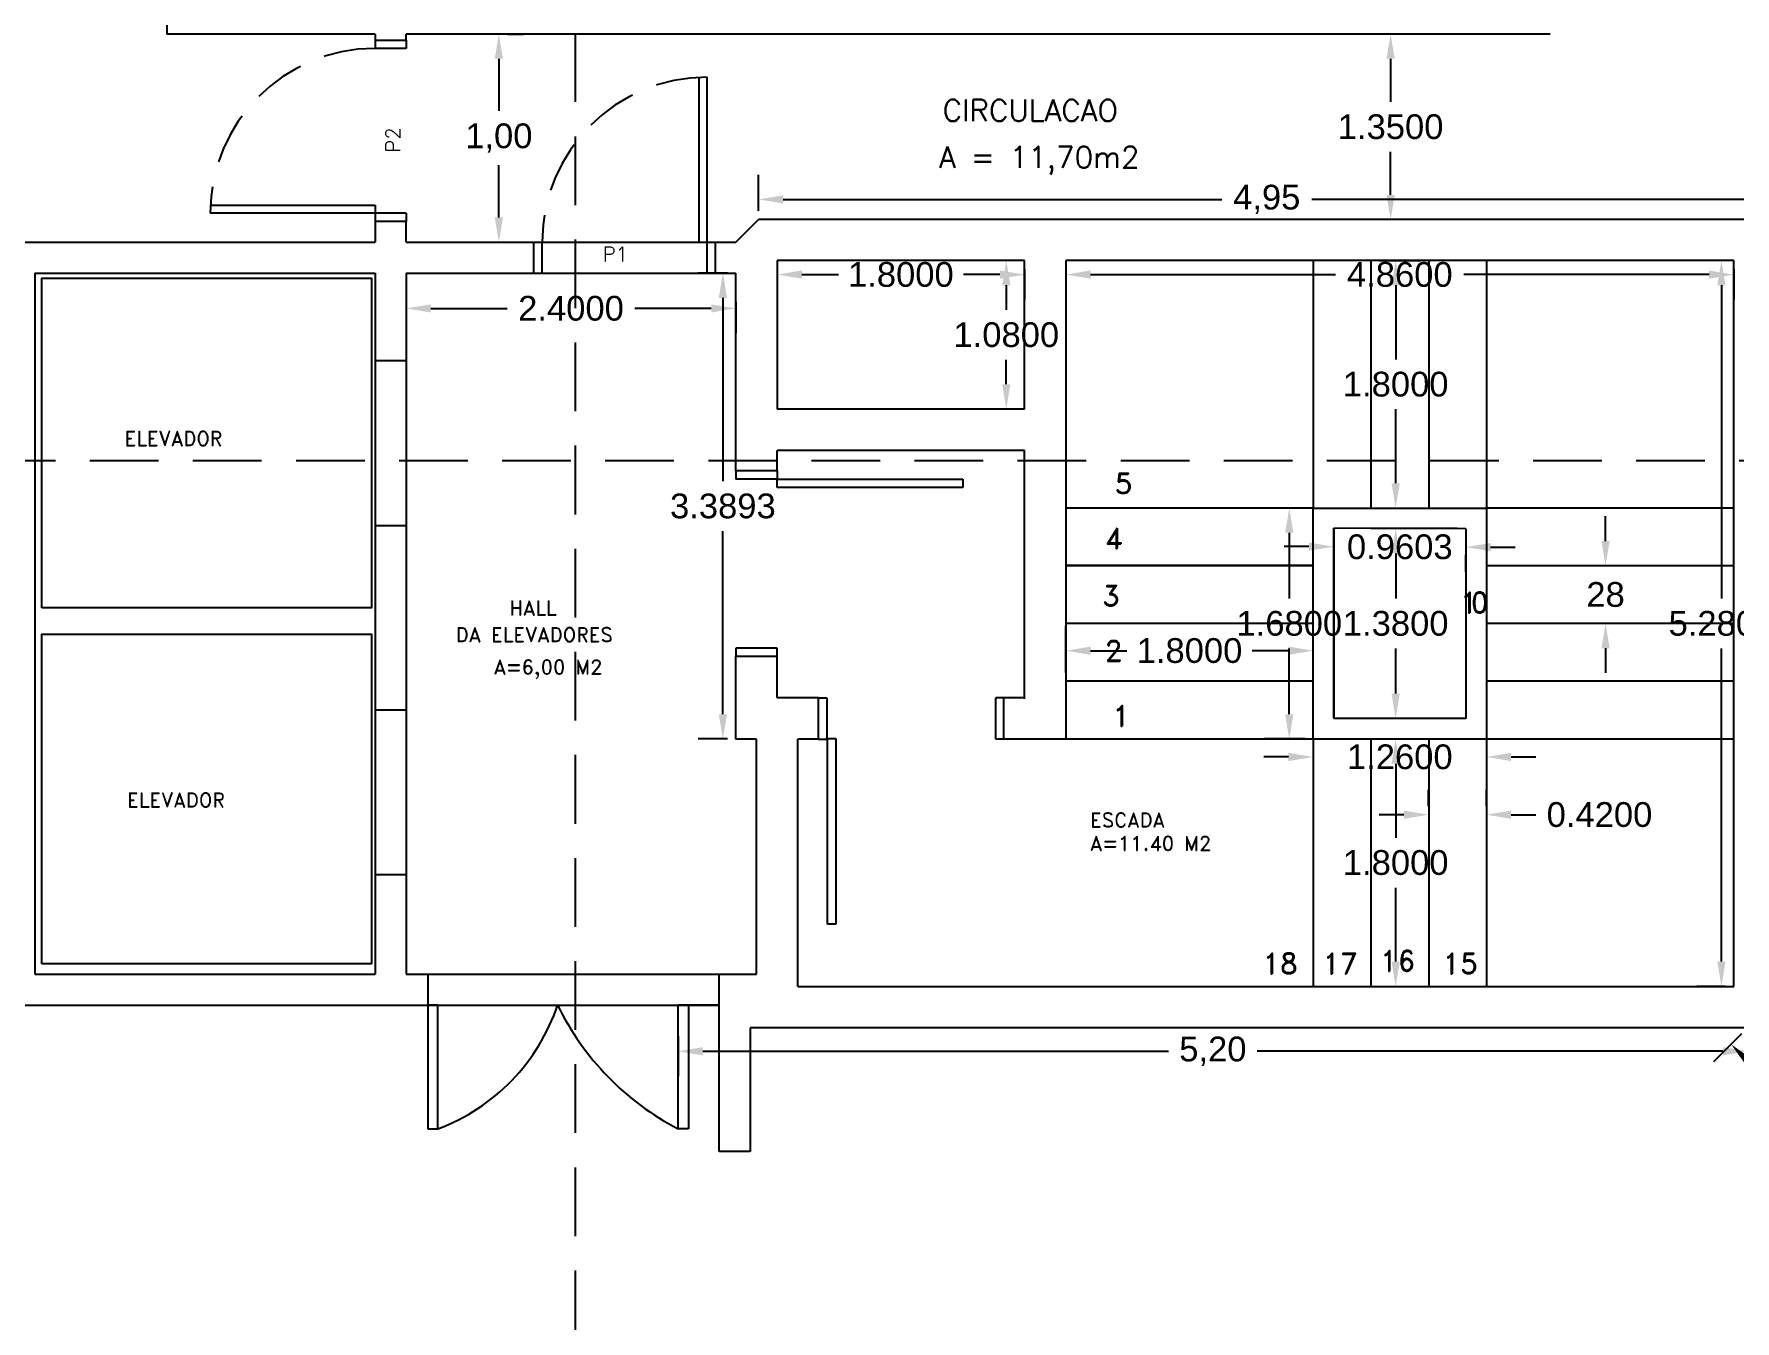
# Model space of a CAD drawing. Header units: millimetres. Extents: x 2200 to 2403, y 2380 to 2511.
# Drawn here: x 2278.06 to 2290.43, y 2395.74 to 2405.1 of the extents above; entities that cross this region are included whole.
import ezdxf

# ---------------------------------------------------------------- set-up
doc = ezdxf.new("R2010")
doc.units = ezdxf.units.MM
doc.linetypes.add('DASHED', pattern=[0.75, 0.5, -0.25])
doc.linetypes.add('HIDDEN', pattern=[0.375, 0.25, -0.125])
doc.layers.add('ABERTURAS', color=1, linetype='Continuous')
doc.layers.add('CORTE', color=7, linetype='Continuous')
doc.styles.add('ROMAND', font='romand', dxfattribs={"height": 0.1})
doc.styles.add('ROMANS', font='ROMANS.shx', dxfattribs={"height": 0.07})
doc.styles.get("Standard").update_dxf_attribs({"font": 'arial.ttf'})
doc.dimstyles.get("Standard").update_dxf_attribs({"dimtxt": 0.18, "dimasz": 0.18, "dimexe": 0.18, "dimexo": 0.0625, "dimgap": 0.09, "dimtad": 0, "dimtih": 1, "dimtoh": 1, "dimdec": 4, "dimzin": 0, "dimdsep": 46, "dimtxsty": 'Standard', "dimcen": 0.09, "dimadec": 0, "dimazin": 0, "dimtfac": 1, "dimtdec": 4, "dimtofl": 0, "dimtmove": 0, "dimatfit": 3, "dimfxl": 1, "dimtolj": 1, "dimtzin": 0, "dimarcsym": 0})

# ---------------------------------------------------------------- blocks, each defined once
blk = doc.blocks.new('*D660')
at = {"color": 0, "lineweight": -2, "transparency": 16777216}
for p, q in [((2280.766, 2403.152), (2280.766, 2402.923)), ((2280.946, 2403.103), (2281.501, 2403.103)), ((2282.986, 2403.103), (2282.431, 2403.103)), ((2283.166, 2403.152), (2283.166, 2402.923))]:
    blk.add_line(p, q, dxfattribs=at)
at = {"color": 0, "transparency": 16777216}
for points in [[(2280.946, 2403.133), (2280.946, 2403.073), (2280.766, 2403.103)], [(2282.986, 2403.133), (2282.986, 2403.073), (2283.166, 2403.103)]]:
    blk.add_solid(points, dxfattribs=at)
at = {"layer": 'DEFPOINTS', "color": 0, "transparency": 16777216}
for p in [(2280.766, 2403.214), (2283.166, 2403.214), (2283.166, 2403.103)]:
    blk.add_point(p, dxfattribs=at)
at = {"color": 0, "transparency": 16777216, "insert": (2281.966, 2403.103), "char_height": 0.18, "attachment_point": 5}
blk.add_mtext('\\A1;2.4000', dxfattribs=at)
blk = doc.blocks.new('P80E')
at = {"color": 1}
for p, q in [((0, 0.88), (0, 0.84)), ((0.15, 0.84), (0, 0.84)), ((0.15, 0.88), (0.15, 0.84)), ((-0.8, 0.08), (0, 0.08)), ((0, 0.04), (-0.8, 0.04)), ((0, 0.08), (0, 0.04)), ((0, 0.04), (0, 0)), ((0.15, 0.04), (0, 0.04)), ((0.15, 0.04), (0.15, 0))]:
    blk.add_line(p, q, dxfattribs=at)
at = {"color": 1, "linetype": 'HIDDEN'}
blk.add_arc((0, 0.04), 0.8, 90.12525, 180, dxfattribs=at)
blk = doc.blocks.new('*D678')
at = {"color": 0, "lineweight": -2, "transparency": 16777216}
for p, q in [((2281.503, 2405.099), (2281.621, 2405.099)), ((2281.441, 2404.919), (2281.441, 2404.54)), ((2281.441, 2403.765), (2281.441, 2404.144)), ((2281.503, 2403.585), (2281.621, 2403.585))]:
    blk.add_line(p, q, dxfattribs=at)
at = {"color": 0, "transparency": 16777216}
for points in [[(2281.411, 2404.919), (2281.471, 2404.919), (2281.441, 2405.099)], [(2281.411, 2403.765), (2281.471, 2403.765), (2281.441, 2403.585)]]:
    blk.add_solid(points, dxfattribs=at)
at = {"layer": 'DEFPOINTS', "color": 0, "transparency": 16777216}
for p in [(2281.441, 2405.099), (2281.441, 2405.099), (2281.441, 2403.585)]:
    blk.add_point(p, dxfattribs=at)
at = {"color": 0, "transparency": 16777216, "insert": (2281.441, 2404.342), "char_height": 0.18, "attachment_point": 5}
blk.add_mtext('\\A1;1,00', dxfattribs=at)
blk = doc.blocks.new('*D690')
at = {"color": 0, "lineweight": -2, "transparency": 16777216}
for p, q in [((2282.745, 2397.808), (2282.745, 2397.519)), ((2290.527, 2397.808), (2290.527, 2397.519)), ((2282.925, 2397.699), (2286.312, 2397.699)), ((2290.347, 2397.699), (2286.959, 2397.699))]:
    blk.add_line(p, q, dxfattribs=at)
at = {"color": 0, "transparency": 16777216}
for points in [[(2282.925, 2397.729), (2282.925, 2397.669), (2282.745, 2397.699)], [(2290.347, 2397.729), (2290.347, 2397.669), (2290.527, 2397.699)]]:
    blk.add_solid(points, dxfattribs=at)
at = {"layer": 'DEFPOINTS', "color": 0, "transparency": 16777216}
for p in [(2282.745, 2397.871), (2290.527, 2397.871), (2290.527, 2397.699)]:
    blk.add_point(p, dxfattribs=at)
at = {"color": 0, "transparency": 16777216, "insert": (2286.636, 2397.699), "char_height": 0.18, "attachment_point": 5}
blk.add_mtext('\\A1;5,20', dxfattribs=at)
blk = doc.blocks.new('*D691')
at = {"color": 0, "lineweight": -2, "transparency": 16777216}
for p, q in [((2283.33, 2403.812), (2283.33, 2404.076)), ((2290.726, 2403.812), (2290.726, 2404.076)), ((2283.51, 2403.896), (2286.7, 2403.896)), ((2290.546, 2403.896), (2287.356, 2403.896))]:
    blk.add_line(p, q, dxfattribs=at)
at = {"color": 0, "transparency": 16777216}
for points in [[(2283.51, 2403.926), (2283.51, 2403.866), (2283.33, 2403.896)], [(2290.546, 2403.926), (2290.546, 2403.866), (2290.726, 2403.896)]]:
    blk.add_solid(points, dxfattribs=at)
at = {"layer": 'DEFPOINTS', "color": 0, "transparency": 16777216}
for p in [(2290.726, 2403.896), (2283.33, 2403.749), (2290.726, 2403.749)]:
    blk.add_point(p, dxfattribs=at)
at = {"color": 0, "transparency": 16777216, "insert": (2287.028, 2403.896), "char_height": 0.18, "attachment_point": 5}
blk.add_mtext('\\A1;4,95', dxfattribs=at)
blk = doc.blocks.new('*D692')
at = {"color": 0, "lineweight": -2, "transparency": 16777216}
for p, q in [((2288.206, 2399.483), (2288.206, 2399.6)), ((2288.626, 2399.483), (2288.626, 2399.6)), ((2288.026, 2399.42), (2287.846, 2399.42)), ((2288.806, 2399.42), (2288.986, 2399.42))]:
    blk.add_line(p, q, dxfattribs=at)
at = {"color": 0, "transparency": 16777216}
for points in [[(2288.026, 2399.45), (2288.026, 2399.39), (2288.206, 2399.42)], [(2288.806, 2399.45), (2288.806, 2399.39), (2288.626, 2399.42)]]:
    blk.add_solid(points, dxfattribs=at)
at = {"layer": 'DEFPOINTS', "color": 0, "transparency": 16777216}
for p in [(2288.206, 2399.42), (2288.626, 2399.42), (2288.626, 2399.42)]:
    blk.add_point(p, dxfattribs=at)
at = {"color": 0, "transparency": 16777216, "insert": (2289.449, 2399.42), "char_height": 0.18, "attachment_point": 5}
blk.add_mtext('\\A1;0.4200', dxfattribs=at)
blk = doc.blocks.new('*D693')
at = {"color": 0, "lineweight": -2, "transparency": 16777216}
for p, q in [((2285.566, 2403.388), (2285.566, 2403.169)), ((2285.746, 2403.349), (2287.529, 2403.349)), ((2290.246, 2403.349), (2288.463, 2403.349)), ((2290.426, 2403.388), (2290.426, 2403.169))]:
    blk.add_line(p, q, dxfattribs=at)
at = {"color": 0, "transparency": 16777216}
for points in [[(2285.746, 2403.379), (2285.746, 2403.319), (2285.566, 2403.349)], [(2290.246, 2403.379), (2290.246, 2403.319), (2290.426, 2403.349)]]:
    blk.add_solid(points, dxfattribs=at)
at = {"layer": 'DEFPOINTS', "color": 0, "transparency": 16777216}
for p in [(2285.566, 2403.451), (2290.426, 2403.451), (2290.426, 2403.349)]:
    blk.add_point(p, dxfattribs=at)
at = {"color": 0, "transparency": 16777216, "insert": (2287.996, 2403.349), "char_height": 0.18, "attachment_point": 5}
blk.add_mtext('\\A1;4.8600', dxfattribs=at)
blk = doc.blocks.new('*D694')
at = {"color": 0, "lineweight": -2, "transparency": 16777216}
for p, q in [((2287.304, 2401.651), (2287.012, 2401.651)), ((2287.192, 2401.471), (2287.192, 2400.992)), ((2287.192, 2400.151), (2287.192, 2400.629)), ((2287.304, 2399.971), (2287.012, 2399.971))]:
    blk.add_line(p, q, dxfattribs=at)
at = {"color": 0, "transparency": 16777216}
for points in [[(2287.162, 2401.471), (2287.222, 2401.471), (2287.192, 2401.651)], [(2287.162, 2400.151), (2287.222, 2400.151), (2287.192, 2399.971)]]:
    blk.add_solid(points, dxfattribs=at)
at = {"layer": 'DEFPOINTS', "color": 0, "transparency": 16777216}
for p in [(2287.366, 2401.651), (2287.192, 2399.971), (2287.366, 2399.971)]:
    blk.add_point(p, dxfattribs=at)
at = {"color": 0, "transparency": 16777216, "insert": (2287.192, 2400.811), "char_height": 0.18, "attachment_point": 5}
blk.add_mtext('\\A1;1.6800', dxfattribs=at)
blk = doc.blocks.new('*D695')
at = {"color": 0, "lineweight": -2, "transparency": 16777216}
for p, q in [((2288.414, 2401.501), (2287.786, 2401.501)), ((2287.966, 2401.321), (2287.966, 2400.992)), ((2287.966, 2400.301), (2287.966, 2400.629)), ((2288.414, 2400.121), (2287.786, 2400.121))]:
    blk.add_line(p, q, dxfattribs=at)
at = {"color": 0, "transparency": 16777216}
for points in [[(2287.936, 2401.321), (2287.996, 2401.321), (2287.966, 2401.501)], [(2287.936, 2400.301), (2287.996, 2400.301), (2287.966, 2400.121)]]:
    blk.add_solid(points, dxfattribs=at)
at = {"layer": 'DEFPOINTS', "color": 0, "transparency": 16777216}
for p in [(2287.966, 2401.501), (2288.476, 2401.501), (2288.476, 2400.121)]:
    blk.add_point(p, dxfattribs=at)
at = {"color": 0, "transparency": 16777216, "insert": (2287.966, 2400.811), "char_height": 0.18, "attachment_point": 5}
blk.add_mtext('\\A1;1.3800', dxfattribs=at)
blk = doc.blocks.new('*D696')
at = {"color": 0, "lineweight": -2, "transparency": 16777216}
for p, q in [((2283.104, 2403.36), (2282.891, 2403.36)), ((2283.071, 2403.18), (2283.071, 2401.847)), ((2283.071, 2400.151), (2283.071, 2401.483)), ((2283.104, 2399.971), (2282.891, 2399.971))]:
    blk.add_line(p, q, dxfattribs=at)
at = {"color": 0, "transparency": 16777216}
for points in [[(2283.041, 2403.18), (2283.101, 2403.18), (2283.071, 2403.36)], [(2283.041, 2400.151), (2283.101, 2400.151), (2283.071, 2399.971)]]:
    blk.add_solid(points, dxfattribs=at)
at = {"layer": 'DEFPOINTS', "color": 0, "transparency": 16777216}
for p in [(2283.166, 2403.36), (2283.071, 2399.971), (2283.166, 2399.971)]:
    blk.add_point(p, dxfattribs=at)
at = {"color": 0, "transparency": 16777216, "insert": (2283.071, 2401.665), "char_height": 0.18, "attachment_point": 5}
blk.add_mtext('\\A1;3.3893', dxfattribs=at)
blk = doc.blocks.new('*D697')
at = {"color": 0, "lineweight": -2, "transparency": 16777216}
for p, q in [((2287.849, 2403.451), (2288.146, 2403.451)), ((2287.966, 2403.271), (2287.966, 2402.732)), ((2287.966, 2401.831), (2287.966, 2402.369)), ((2287.849, 2401.651), (2288.146, 2401.651))]:
    blk.add_line(p, q, dxfattribs=at)
at = {"color": 0, "transparency": 16777216}
for points in [[(2287.936, 2403.271), (2287.996, 2403.271), (2287.966, 2403.451)], [(2287.936, 2401.831), (2287.996, 2401.831), (2287.966, 2401.651)]]:
    blk.add_solid(points, dxfattribs=at)
at = {"layer": 'DEFPOINTS', "color": 0, "transparency": 16777216}
for p in [(2287.786, 2403.451), (2287.786, 2401.651), (2287.966, 2401.651)]:
    blk.add_point(p, dxfattribs=at)
at = {"color": 0, "transparency": 16777216, "insert": (2287.966, 2402.551), "char_height": 0.18, "attachment_point": 5}
blk.add_mtext('\\A1;1.8000', dxfattribs=at)
blk = doc.blocks.new('*D698')
at = {"color": 0, "lineweight": -2, "transparency": 16777216}
for p, q in [((2285.566, 2400.453), (2285.566, 2400.793)), ((2287.366, 2400.453), (2287.366, 2400.793)), ((2285.746, 2400.613), (2286.011, 2400.613)), ((2287.186, 2400.613), (2286.921, 2400.613))]:
    blk.add_line(p, q, dxfattribs=at)
at = {"color": 0, "transparency": 16777216}
for points in [[(2285.746, 2400.643), (2285.746, 2400.583), (2285.566, 2400.613)], [(2287.186, 2400.643), (2287.186, 2400.583), (2287.366, 2400.613)]]:
    blk.add_solid(points, dxfattribs=at)
at = {"layer": 'DEFPOINTS', "color": 0, "transparency": 16777216}
for p in [(2285.566, 2400.613), (2285.566, 2400.391), (2287.366, 2400.391)]:
    blk.add_point(p, dxfattribs=at)
at = {"color": 0, "transparency": 16777216, "insert": (2286.466, 2400.613), "char_height": 0.18, "attachment_point": 5}
blk.add_mtext('\\A1;1.8000', dxfattribs=at)
blk = doc.blocks.new('*D699')
at = {"color": 0, "lineweight": -2, "transparency": 16777216}
for p, q in [((2287.849, 2399.971), (2288.146, 2399.971)), ((2287.966, 2399.791), (2287.966, 2399.252)), ((2287.966, 2398.351), (2287.966, 2398.889)), ((2287.849, 2398.171), (2288.146, 2398.171))]:
    blk.add_line(p, q, dxfattribs=at)
at = {"color": 0, "transparency": 16777216}
for points in [[(2287.936, 2399.791), (2287.996, 2399.791), (2287.966, 2399.971)], [(2287.936, 2398.351), (2287.996, 2398.351), (2287.966, 2398.171)]]:
    blk.add_solid(points, dxfattribs=at)
at = {"layer": 'DEFPOINTS', "color": 0, "transparency": 16777216}
for p in [(2287.786, 2399.971), (2287.966, 2399.971), (2287.786, 2398.171)]:
    blk.add_point(p, dxfattribs=at)
at = {"color": 0, "transparency": 16777216, "insert": (2287.966, 2399.071), "char_height": 0.18, "attachment_point": 5}
blk.add_mtext('\\A1;1.8000', dxfattribs=at)
blk = doc.blocks.new('*D700')
at = {"color": 0, "lineweight": -2, "transparency": 16777216}
for p, q in [((2287.335, 2401.37), (2287.155, 2401.371)), ((2287.516, 2401.441), (2287.515, 2401.19)), ((2288.476, 2401.438), (2288.475, 2401.187)), ((2288.656, 2401.366), (2288.836, 2401.366))]:
    blk.add_line(p, q, dxfattribs=at)
at = {"color": 0, "transparency": 16777216}
for points in [[(2287.335, 2401.4), (2287.335, 2401.34), (2287.515, 2401.37)], [(2288.656, 2401.396), (2288.656, 2401.336), (2288.476, 2401.367)]]:
    blk.add_solid(points, dxfattribs=at)
at = {"layer": 'DEFPOINTS', "color": 0, "transparency": 16777216}
for p in [(2287.516, 2401.504), (2288.476, 2401.501), (2288.476, 2401.367)]:
    blk.add_point(p, dxfattribs=at)
at = {"color": 0, "transparency": 16777216, "insert": (2287.996, 2401.368), "char_height": 0.18, "attachment_point": 5}
blk.add_mtext('\\A1;0.9603', dxfattribs=at)
blk = doc.blocks.new('*D701')
at = {"color": 0, "lineweight": -2, "transparency": 16777216}
for p, q in [((2287.366, 2399.908), (2287.366, 2399.66)), ((2288.626, 2399.908), (2288.626, 2399.66)), ((2287.186, 2399.84), (2287.006, 2399.84)), ((2288.806, 2399.84), (2288.986, 2399.84))]:
    blk.add_line(p, q, dxfattribs=at)
at = {"color": 0, "transparency": 16777216}
for points in [[(2287.186, 2399.87), (2287.186, 2399.81), (2287.366, 2399.84)], [(2288.806, 2399.87), (2288.806, 2399.81), (2288.626, 2399.84)]]:
    blk.add_solid(points, dxfattribs=at)
at = {"layer": 'DEFPOINTS', "color": 0, "transparency": 16777216}
for p in [(2287.366, 2399.971), (2288.626, 2399.971), (2287.366, 2399.84)]:
    blk.add_point(p, dxfattribs=at)
at = {"color": 0, "transparency": 16777216, "insert": (2287.996, 2399.84), "char_height": 0.18, "attachment_point": 5}
blk.add_mtext('\\A1;1.2600', dxfattribs=at)
blk = doc.blocks.new('*D703')
at = {"color": 0, "lineweight": -2, "transparency": 16777216}
for p, q in [((2283.466, 2403.388), (2283.466, 2403.169)), ((2283.646, 2403.349), (2283.911, 2403.349)), ((2285.086, 2403.349), (2284.821, 2403.349)), ((2285.266, 2403.388), (2285.266, 2403.169))]:
    blk.add_line(p, q, dxfattribs=at)
at = {"color": 0, "transparency": 16777216}
for points in [[(2283.646, 2403.379), (2283.646, 2403.319), (2283.466, 2403.349)], [(2285.086, 2403.379), (2285.086, 2403.319), (2285.266, 2403.349)]]:
    blk.add_solid(points, dxfattribs=at)
at = {"layer": 'DEFPOINTS', "color": 0, "transparency": 16777216}
for p in [(2283.466, 2403.451), (2283.466, 2403.349), (2285.266, 2403.451)]:
    blk.add_point(p, dxfattribs=at)
at = {"color": 0, "transparency": 16777216, "insert": (2284.366, 2403.349), "char_height": 0.18, "attachment_point": 5}
blk.add_mtext('\\A1;1.8000', dxfattribs=at)
blk = doc.blocks.new('*D704')
at = {"color": 0, "lineweight": -2, "transparency": 16777216}
for p, q in [((2285.204, 2403.451), (2284.953, 2403.451)), ((2285.133, 2403.271), (2285.133, 2403.092)), ((2285.133, 2402.551), (2285.133, 2402.729)), ((2285.204, 2402.371), (2284.953, 2402.371))]:
    blk.add_line(p, q, dxfattribs=at)
at = {"color": 0, "transparency": 16777216}
for points in [[(2285.103, 2403.271), (2285.163, 2403.271), (2285.133, 2403.451)], [(2285.103, 2402.551), (2285.163, 2402.551), (2285.133, 2402.371)]]:
    blk.add_solid(points, dxfattribs=at)
at = {"layer": 'DEFPOINTS', "color": 0, "transparency": 16777216}
for p in [(2285.133, 2403.451), (2285.266, 2403.451), (2285.266, 2402.371)]:
    blk.add_point(p, dxfattribs=at)
at = {"color": 0, "transparency": 16777216, "insert": (2285.133, 2402.911), "char_height": 0.18, "attachment_point": 5}
blk.add_mtext('\\A1;1.0800', dxfattribs=at)
blk = doc.blocks.new('P80D')
at = {"color": 1}
for p, q in [((0, 0.88), (0, 0.84)), ((0, 0.84), (0.15, 0.84)), ((0.15, 0.88), (0.15, 0.84)), ((0, 0.04), (0, 0)), ((0, 0.04), (0.15, 0.04)), ((0.95, 0.08), (0.15, 0.08)), ((0.15, 0.08), (0.15, 0.04)), ((0.15, 0.04), (0.95, 0.04)), ((0.15, 0.04), (0.15, 0))]:
    blk.add_line(p, q, dxfattribs=at)
at = {"color": 1, "linetype": 'HIDDEN'}
blk.add_arc((0.15, 0.04), 0.8, 0, 89.87475, dxfattribs=at)
blk = doc.blocks.new('*D705')
at = {"color": 0, "lineweight": -2, "transparency": 16777216}
for p, q in [((2287.995, 2405.099), (2287.749, 2405.099)), ((2287.929, 2404.919), (2287.929, 2404.606)), ((2287.929, 2403.929), (2287.929, 2404.242)), ((2287.995, 2403.749), (2287.749, 2403.749))]:
    blk.add_line(p, q, dxfattribs=at)
at = {"color": 0, "transparency": 16777216}
for points in [[(2287.899, 2404.919), (2287.959, 2404.919), (2287.929, 2405.099)], [(2287.899, 2403.929), (2287.959, 2403.929), (2287.929, 2403.749)]]:
    blk.add_solid(points, dxfattribs=at)
at = {"layer": 'DEFPOINTS', "color": 0, "transparency": 16777216}
for p in [(2287.929, 2405.099), (2288.057, 2405.099), (2288.057, 2403.749)]:
    blk.add_point(p, dxfattribs=at)
at = {"color": 0, "transparency": 16777216, "insert": (2287.929, 2404.424), "char_height": 0.18, "attachment_point": 5}
blk.add_mtext('\\A1;1.3500', dxfattribs=at)
blk = doc.blocks.new('*D706')
at = {"color": 0, "lineweight": -2, "transparency": 16777216}
for p, q in [((2290.364, 2403.451), (2290.156, 2403.451)), ((2290.336, 2403.271), (2290.336, 2400.992)), ((2290.336, 2398.351), (2290.336, 2400.629)), ((2290.364, 2398.171), (2290.156, 2398.171))]:
    blk.add_line(p, q, dxfattribs=at)
at = {"color": 0, "transparency": 16777216}
for points in [[(2290.306, 2403.271), (2290.366, 2403.271), (2290.336, 2403.451)], [(2290.306, 2398.351), (2290.366, 2398.351), (2290.336, 2398.171)]]:
    blk.add_solid(points, dxfattribs=at)
at = {"layer": 'DEFPOINTS', "color": 0, "transparency": 16777216}
for p in [(2290.336, 2403.451), (2290.426, 2403.451), (2290.426, 2398.171)]:
    blk.add_point(p, dxfattribs=at)
at = {"color": 0, "transparency": 16777216, "insert": (2290.336, 2400.811), "char_height": 0.18, "attachment_point": 5}
blk.add_mtext('\\A1;5.2800', dxfattribs=at)
blk = doc.blocks.new('*D707')
at = {"color": 0, "lineweight": -2, "transparency": 16777216}
for p, q in [((2290.482, 2397.826), (2290.279, 2397.623)), ((2290.534, 2397.623), (2290.855, 2397.302)), ((2291.572, 2396.584), (2291.251, 2396.905)), ((2291.776, 2396.533), (2291.572, 2396.33))]:
    blk.add_line(p, q, dxfattribs=at)
at = {"color": 0, "transparency": 16777216}
for points in [[(2290.555, 2397.644), (2290.512, 2397.602), (2290.406, 2397.75)], [(2291.593, 2396.606), (2291.551, 2396.563), (2291.699, 2396.457)]]:
    blk.add_solid(points, dxfattribs=at)
at = {"layer": 'DEFPOINTS', "color": 0, "transparency": 16777216}
for p in [(2290.527, 2397.871), (2290.406, 2397.75), (2291.82, 2396.577)]:
    blk.add_point(p, dxfattribs=at)
at = {"color": 0, "transparency": 16777216, "insert": (2291.053, 2397.104), "char_height": 0.18, "attachment_point": 5}
blk.add_mtext('\\A1;1,20', dxfattribs=at)
blk = doc.blocks.new('*D646')
at = {"color": 0, "lineweight": -2, "transparency": 16777216}
for p, q in [((2289.493, 2401.411), (2289.493, 2401.591)), ((2289.446, 2401.231), (2289.313, 2401.231)), ((2289.446, 2400.811), (2289.313, 2400.811)), ((2289.493, 2400.631), (2289.493, 2400.451))]:
    blk.add_line(p, q, dxfattribs=at)
at = {"color": 0, "transparency": 16777216}
for points in [[(2289.463, 2401.411), (2289.523, 2401.411), (2289.493, 2401.231)], [(2289.463, 2400.631), (2289.523, 2400.631), (2289.493, 2400.811)]]:
    blk.add_solid(points, dxfattribs=at)
at = {"layer": 'DEFPOINTS', "color": 0, "transparency": 16777216}
for p in [(2289.493, 2401.231), (2289.509, 2401.231), (2289.509, 2400.811)]:
    blk.add_point(p, dxfattribs=at)
at = {"color": 0, "transparency": 16777216, "insert": (2289.493, 2401.021), "char_height": 0.18, "attachment_point": 5}
blk.add_mtext('\\A1;28', dxfattribs=at)

msp = doc.modelspace()

# ---------------------------------------------------------------- linework, layer by layer
at = {"color": 7}
for p, q in [((2279.02473, 2405.32416), (2279.02473, 2405.09916)), ((2280.54114, 2405.09916), (2279.02473, 2405.09916)), ((2289.08973, 2405.09916), (2280.76614, 2405.09916)), ((2280.76614, 2398.98401), (2280.76614, 2398.25984))]:
    msp.add_line(p, q, dxfattribs=at)
for p, q in [((2283.16614, 2403.58484), (2283.33046, 2403.74916)), ((2290.72614, 2403.74916), (2283.33046, 2403.74916)), ((2277.75114, 2403.58484), (2280.54114, 2403.58484)), ((2280.76614, 2403.58484), (2281.69614, 2403.58484)), ((2281.69614, 2403.35984), (2281.69614, 2403.58484)), ((2283.01614, 2403.58484), (2283.16614, 2403.58484)), ((2283.01614, 2403.35984), (2283.01614, 2403.58484)), ((2278.06614, 2403.35984), (2278.06614, 2398.25984)), ((2278.06614, 2403.35984), (2280.54114, 2403.35984)), ((2280.54114, 2403.35984), (2280.54114, 2402.72404)), ((2280.76614, 2403.35984), (2281.69614, 2403.35984)), ((2280.76614, 2403.35984), (2280.76614, 2402.72404)), ((2283.01614, 2403.35984), (2283.16614, 2403.35984)), ((2283.16614, 2401.92051), (2283.16614, 2403.35984)), ((2285.26614, 2403.45051), (2283.46614, 2403.45051)), ((2283.46614, 2403.45051), (2283.46614, 2402.37051)), ((2285.26614, 2402.37051), (2285.26614, 2403.45051)), ((2290.42614, 2403.45051), (2285.56614, 2403.45051)), ((2285.56614, 2403.45051), (2285.56614, 2399.97051)), ((2290.42614, 2398.17051), (2290.42614, 2403.45051)), ((2280.54114, 2402.72404), (2280.76614, 2402.72404)), ((2285.26614, 2402.37051), (2283.46614, 2402.37051)), ((2285.26614, 2402.07051), (2283.46614, 2402.07051)), ((2283.46614, 2401.92051), (2283.46614, 2402.07051)), ((2285.26614, 2400.27051), (2285.26614, 2402.07051)), ((2283.46614, 2401.92051), (2283.16614, 2401.92051)), ((2280.54114, 2401.52404), (2280.76614, 2401.52404)), ((2280.54114, 2401.52404), (2280.54114, 2400.18401)), ((2280.76614, 2401.52404), (2280.76614, 2400.18401)), ((2283.46614, 2400.57051), (2283.16614, 2400.57051)), ((2283.16614, 2399.97051), (2283.16614, 2400.57051)), ((2283.46614, 2400.27051), (2283.46614, 2400.57051)), ((2283.76614, 2400.27051), (2283.46614, 2400.27051)), ((2283.76614, 2399.97051), (2283.76614, 2400.27051)), ((2285.11614, 2399.97051), (2285.11614, 2400.27051)), ((2285.26614, 2400.27051), (2285.11614, 2400.27051)), ((2285.26614, 2400.26246), (2285.26614, 2400.33746)), ((2280.54114, 2400.18401), (2280.76614, 2400.18401)), ((2283.31614, 2399.97051), (2283.16614, 2399.97051)), ((2283.31614, 2398.25984), (2283.31614, 2399.97051)), ((2283.61614, 2398.17051), (2283.61614, 2399.97051)), ((2283.76614, 2399.97051), (2283.61614, 2399.97051)), ((2285.26614, 2399.97051), (2285.11614, 2399.97051)), ((2285.56614, 2399.97051), (2285.26614, 2399.97051)), ((2280.54114, 2398.98401), (2280.76614, 2398.98401)), ((2280.54114, 2398.98401), (2280.54114, 2398.25984)), ((2278.06614, 2398.25984), (2280.54114, 2398.25984)), ((2280.76614, 2398.25984), (2280.92321, 2398.25984)), ((2280.92321, 2398.25984), (2280.92321, 2398.03484)), ((2283.61614, 2398.17051), (2290.42614, 2398.17051)), ((2277.84114, 2398.03484), (2280.92321, 2398.03484)), ((2290.52653, 2397.87051), (2283.26973, 2397.87051))]:
    msp.add_line(p, q)
at = {"color": 8}
for p, q in [((2281.69614, 2403.58484), (2283.01614, 2403.58484)), ((2281.69614, 2403.35984), (2283.01614, 2403.35984)), ((2280.92321, 2398.25984), (2283.04473, 2398.25984)), ((2280.92321, 2398.03484), (2283.04473, 2398.03484))]:
    msp.add_line(p, q, dxfattribs=at)
at = {"color": 1}
for p, q in [((2287.36614, 2403.45051), (2287.36614, 2401.65051)), ((2287.78614, 2403.45051), (2287.78614, 2401.65051)), ((2288.20614, 2403.45051), (2288.20614, 2401.65051)), ((2288.62614, 2403.45051), (2288.62614, 2401.65051)), ((2283.16614, 2401.92051), (2283.16614, 2401.86051)), ((2283.46614, 2401.86051), (2283.16614, 2401.86051)), ((2283.46614, 2401.92051), (2283.46614, 2401.86051)), ((2283.46614, 2401.86051), (2284.81614, 2401.86051)), ((2283.46614, 2401.80051), (2283.46614, 2401.86051)), ((2284.81614, 2401.86051), (2284.81614, 2401.80051)), ((2284.81614, 2401.80051), (2283.46614, 2401.80051)), ((2287.36614, 2401.65051), (2285.56614, 2401.65051)), ((2290.42614, 2401.65051), (2288.62614, 2401.65051)), ((2287.36595, 2401.23351), (2285.56595, 2401.23267)), ((2287.36614, 2401.23051), (2285.56614, 2401.23051)), ((2290.42614, 2401.23051), (2288.62614, 2401.23051)), ((2287.36614, 2400.81051), (2285.56614, 2400.81051)), ((2287.36614, 2400.81051), (2285.56614, 2400.81051)), ((2290.42614, 2400.81051), (2288.62614, 2400.81051)), ((2290.42614, 2400.81051), (2288.62614, 2400.81051)), ((2283.16614, 2400.63051), (2283.16614, 2400.57051)), ((2283.46614, 2400.63051), (2283.16614, 2400.63051)), ((2283.46614, 2400.57051), (2283.46614, 2400.63051)), ((2287.36614, 2400.39051), (2285.56614, 2400.39051)), ((2290.42614, 2400.39051), (2288.62614, 2400.39051)), ((2283.76614, 2400.27051), (2283.82614, 2400.27051)), ((2283.82614, 2400.27051), (2283.82614, 2399.97051)), ((2285.05614, 2399.97051), (2285.05614, 2400.27051)), ((2285.11614, 2400.27051), (2285.05614, 2400.27051)), ((2283.76614, 2399.97051), (2283.82614, 2399.97051)), ((2283.83167, 2398.62373), (2283.83167, 2399.97373)), ((2283.83167, 2399.97373), (2283.89167, 2399.97373)), ((2283.89167, 2399.97373), (2283.89167, 2398.62373)), ((2285.11614, 2399.97051), (2285.05614, 2399.97051)), ((2287.36614, 2399.97051), (2285.56614, 2399.97051)), ((2287.36614, 2399.97051), (2287.36614, 2398.17051)), ((2287.78614, 2399.97051), (2287.78614, 2398.17051)), ((2288.20614, 2399.97051), (2288.20614, 2398.17051)), ((2290.42614, 2399.97051), (2288.62614, 2399.97051)), ((2288.62614, 2399.97051), (2288.62614, 2398.17051)), ((2283.89167, 2398.62373), (2283.83167, 2398.62373))]:
    msp.add_line(p, q, dxfattribs=at)
at = {"color": 4}
for p, q in [((2280.54114, 2402.72404), (2280.54114, 2401.52404)), ((2280.76614, 2402.72404), (2280.76614, 2401.52404)), ((2280.54114, 2400.18401), (2280.54114, 2398.98401)), ((2280.76614, 2400.18401), (2280.76614, 2398.98401))]:
    msp.add_line(p, q, dxfattribs=at)
at = {"color": 3}
for p, q in [((2287.36614, 2399.97051), (2287.36614, 2401.65051)), ((2287.36614, 2401.65051), (2288.62614, 2401.65051)), ((2288.62614, 2401.65051), (2288.62614, 2399.97051)), ((2288.47614, 2401.50051), (2287.51582, 2401.50358)), ((2287.51646, 2400.12358), (2287.51582, 2401.50358)), ((2287.51614, 2401.50051), (2287.51614, 2400.12051)), ((2288.47614, 2401.50051), (2288.47614, 2400.12051)), ((2288.47614, 2400.12051), (2287.51614, 2400.12051)), ((2288.62614, 2399.97051), (2287.36614, 2399.97051))]:
    msp.add_line(p, q, dxfattribs=at)
at = {"color": 4}
for points in [[(2278.11474, 2400.92404), (2278.11474, 2403.32404), (2280.51474, 2403.32404), (2280.51474, 2400.92404)], [(2278.11474, 2398.33417), (2278.11474, 2400.73417), (2280.51474, 2400.73417), (2280.51474, 2398.33417)]]:
    msp.add_lwpolyline(points, close=True, dxfattribs=at)
at = {"layer": 'ABERTURAS', "color": 7}
for p, q in [((2280.54114, 2405.09916), (2280.54114, 2405.05484)), ((2280.76614, 2405.05484), (2280.76614, 2405.09916)), ((2280.54114, 2405.05484), (2280.76614, 2405.05484)), ((2280.76614, 2403.73484), (2280.54114, 2403.73484)), ((2280.54114, 2403.73484), (2280.54114, 2403.58484)), ((2280.76614, 2403.58484), (2280.76614, 2403.73484)), ((2283.04473, 2397.87051), (2283.04473, 2398.25984)), ((2283.04473, 2398.25984), (2283.31614, 2398.25984)), ((2280.92321, 2398.03484), (2280.92321, 2397.13484)), ((2280.99821, 2398.03484), (2280.92321, 2398.03484)), ((2280.99821, 2397.13484), (2280.99821, 2398.03484)), ((2282.74473, 2397.13484), (2282.74473, 2398.03484)), ((2282.81973, 2398.03484), (2282.74473, 2398.03484)), ((2283.04473, 2398.03484), (2282.81973, 2398.03484)), ((2282.81973, 2398.03484), (2282.81973, 2397.13484)), ((2282.81973, 2398.03484), (2283.04473, 2398.03484)), ((2283.04473, 2396.97051), (2283.04473, 2397.87051)), ((2283.26973, 2397.87051), (2283.26973, 2396.97051)), ((2280.92321, 2397.13484), (2280.99821, 2397.13484)), ((2282.81973, 2397.13484), (2282.74473, 2397.13484)), ((2283.26973, 2396.97051), (2283.04473, 2396.97051))]:
    msp.add_line(p, q, dxfattribs=at)
for centre, radius, start, end in [((2280.48773, 2398.4988), 1.45636, 290.518974, 341.42307), ((2283.67076, 2398.91353), 2.00532, 205.987894, 242.497203)]:
    msp.add_arc(centre, radius, start, end, dxfattribs=at)
at = {"layer": 'CORTE', "linetype": 'DASHED'}
for p, q in [((2281.99929, 2388.85467), (2281.99929, 2412.41451)), ((2266.46531, 2401.99584), (2305.46754, 2401.99584))]:
    msp.add_line(p, q, dxfattribs=at)

# ---------------------------------------------------------------- block references
at = {"color": 7, "xscale": 1.5, "yscale": 1.5, "zscale": 1.5}
msp.add_blockref('P80E', (2280.54114, 2403.73484), dxfattribs=at)
at = {"color": 7, "xscale": 1.5, "yscale": 1.5, "zscale": 1.5, "rotation": 90}
msp.add_blockref('P80D', (2283.01614, 2403.35984), dxfattribs=at)

# ---------------------------------------------------------------- texts
at = {"color": 1}
for s, height, style, p in [('CIRCULACAO', 0.1575, 'ROMANS', (2284.6698, 2404.46429)), ('A = 11,70m2', 0.1575, 'ROMANS', (2284.64442, 2404.12458)), ('P1', 0.105, 'ROMANS', (2282.19605, 2403.44528)), (' ELEVADOR', 0.105, 'ROMAND', (2278.64543, 2402.10428)), ('5', 0.15, 'ROMAND', (2285.92231, 2401.75551)), ('4', 0.15, 'ROMAND', (2285.84951, 2401.35538)), ('3', 0.15, 'ROMAND', (2285.83131, 2400.93706)), ('1', 0.15, 'ROMAND', (2288.43414, 2400.88784)), ('0', 0.15, 'ROMAND', (2288.51311, 2400.88765)), ('HALL', 0.105, 'ROMAND', (2281.51702, 2400.8713)), ('DA ELEVADORES', 0.105, 'ROMAND', (2281.12696, 2400.67649)), ('2', 0.15, 'ROMAND', (2285.84951, 2400.53694)), ('A=6,00 M2', 0.105, 'ROMAND', (2281.40321, 2400.4415)), ('1', 0.15, 'ROMAND', (2285.90411, 2400.06406)), (' ELEVADOR', 0.105, 'ROMAND', (2278.66423, 2399.47413)), ('ESCADA', 0.105, 'ROMAND', (2285.74245, 2399.32846)), ('A=11.40 M2', 0.105, 'ROMAND', (2285.74245, 2399.15846)), ('18', 0.15, 'ROMAND', (2286.9961, 2398.26349)), ('17', 0.15, 'ROMAND', (2287.4329, 2398.26349)), ('16', 0.15, 'ROMAND', (2287.8515, 2398.28167)), ('15', 0.15, 'ROMAND', (2288.30649, 2398.26349))]:
    msp.add_text(s, height=height, dxfattribs=dict(at, style=style)).set_placement(p)
at = {"color": 1, "style": 'ROMANS'}
msp.add_text('P2', height=0.105, rotation=90, dxfattribs=at).set_placement((2280.72311, 2404.23685))

# ---------------------------------------------------------------- dimensions: what is measured, and where the dimension line sits
at = {"color": 7}
for p1, p2, distance, text, picture, middle in [((2281.44091, 2403.58484), (2281.44091, 2405.09916), 0, '1,00', '*D678', (2281.44091, 2404.342)), ((2283.33046, 2403.74916), (2290.72614, 2403.74916), 0.1464, '4,95', '*D691', (2287.0283, 2403.89556)), ((2282.74473, 2397.87051), (2290.52653, 2397.87051), -0.17161, '5,20', '*D690', (2286.63563, 2397.6989)), ((2291.81973, 2396.57732), (2290.52653, 2397.87051), 0.17012, '1,20', '*D707', (2291.05283, 2397.10362))]:
    dim = msp.add_aligned_dim(p1=p1, p2=p2, distance=distance, text=text, dimstyle='Standard', dxfattribs=at)
    dim.commit()
    dim.dimension.update_dxf_attribs({"geometry": picture, "text_midpoint": middle})
dim = msp.add_aligned_dim(p1=(2288.05748, 2403.74916), p2=(2288.05748, 2405.09916), distance=0.12853, dimstyle='Standard', dxfattribs=at)
dim.commit()
dim.dimension.update_dxf_attribs({"geometry": '*D705', "text_midpoint": (2287.92895, 2404.42416)})
at = {"color": 1}
for p1, p2, distance, picture, middle in [((2285.26614, 2403.45051), (2283.46614, 2403.45051), 0.10193, '*D703', (2284.36614, 2403.34858)), ((2285.56614, 2403.45051), (2290.42614, 2403.45051), -0.10193, '*D693', (2287.99614, 2403.34858)), ((2285.26614, 2402.37051), (2285.26614, 2403.45051), 0.13364, '*D704', (2285.1325, 2402.91051)), ((2287.78614, 2403.45051), (2287.78614, 2401.65051), 0.1796, '*D697', (2287.96574, 2402.55051)), ((2290.42614, 2398.17051), (2290.42614, 2403.45051), 0.09014, '*D706', (2290.33601, 2400.81051)), ((2287.36614, 2401.65051), (2287.36614, 2399.97051), -0.17396, '*D694', (2287.19219, 2400.81051)), ((2287.51582, 2401.50358), (2288.47614, 2401.50051), -0.13385, '*D700', (2287.99556, 2401.3682)), ((2288.47614, 2400.12051), (2288.47614, 2401.50051), 0.5104, '*D695', (2287.96574, 2400.81051)), ((2287.36614, 2400.39051), (2285.56614, 2400.39051), -0.22268, '*D698', (2286.46614, 2400.61319)), ((2288.62614, 2399.97051), (2287.36614, 2399.97051), 0.13035, '*D701', (2287.99614, 2399.84016)), ((2287.78614, 2398.17051), (2287.78614, 2399.97051), -0.1796, '*D699', (2287.96574, 2399.07051)), ((2288.20614, 2399.42003), (2288.62614, 2399.42003), 0, '*D692', (2289.44946, 2399.42003))]:
    dim = msp.add_aligned_dim(p1=p1, p2=p2, distance=distance, dimstyle='Standard', dxfattribs=at)
    dim.commit()
    dim.dimension.update_dxf_attribs({"geometry": picture, "text_midpoint": middle})
for p1, p2, distance, picture, middle in [((2283.16614, 2403.35984), (2283.16614, 2399.97051), -0.09469, '*D696', (2283.07146, 2401.66517)), ((2280.76614, 2403.2142), (2283.16614, 2403.2142), -0.11098, '*D660', (2281.96614, 2403.10321))]:
    dim = msp.add_aligned_dim(p1=p1, p2=p2, distance=distance, dimstyle='Standard')
    dim.commit()
    dim.dimension.update_dxf_attribs({"geometry": picture, "text_midpoint": middle})
dim = msp.add_aligned_dim(p1=(2289.50871, 2400.81051), p2=(2289.50871, 2401.23051), distance=0.01592, text='28', dimstyle='Standard', dxfattribs=at)
dim.commit()
dim.dimension.update_dxf_attribs({"geometry": '*D646', "text_midpoint": (2289.4928, 2401.02051)})

doc.saveas('drawing.dxf')
